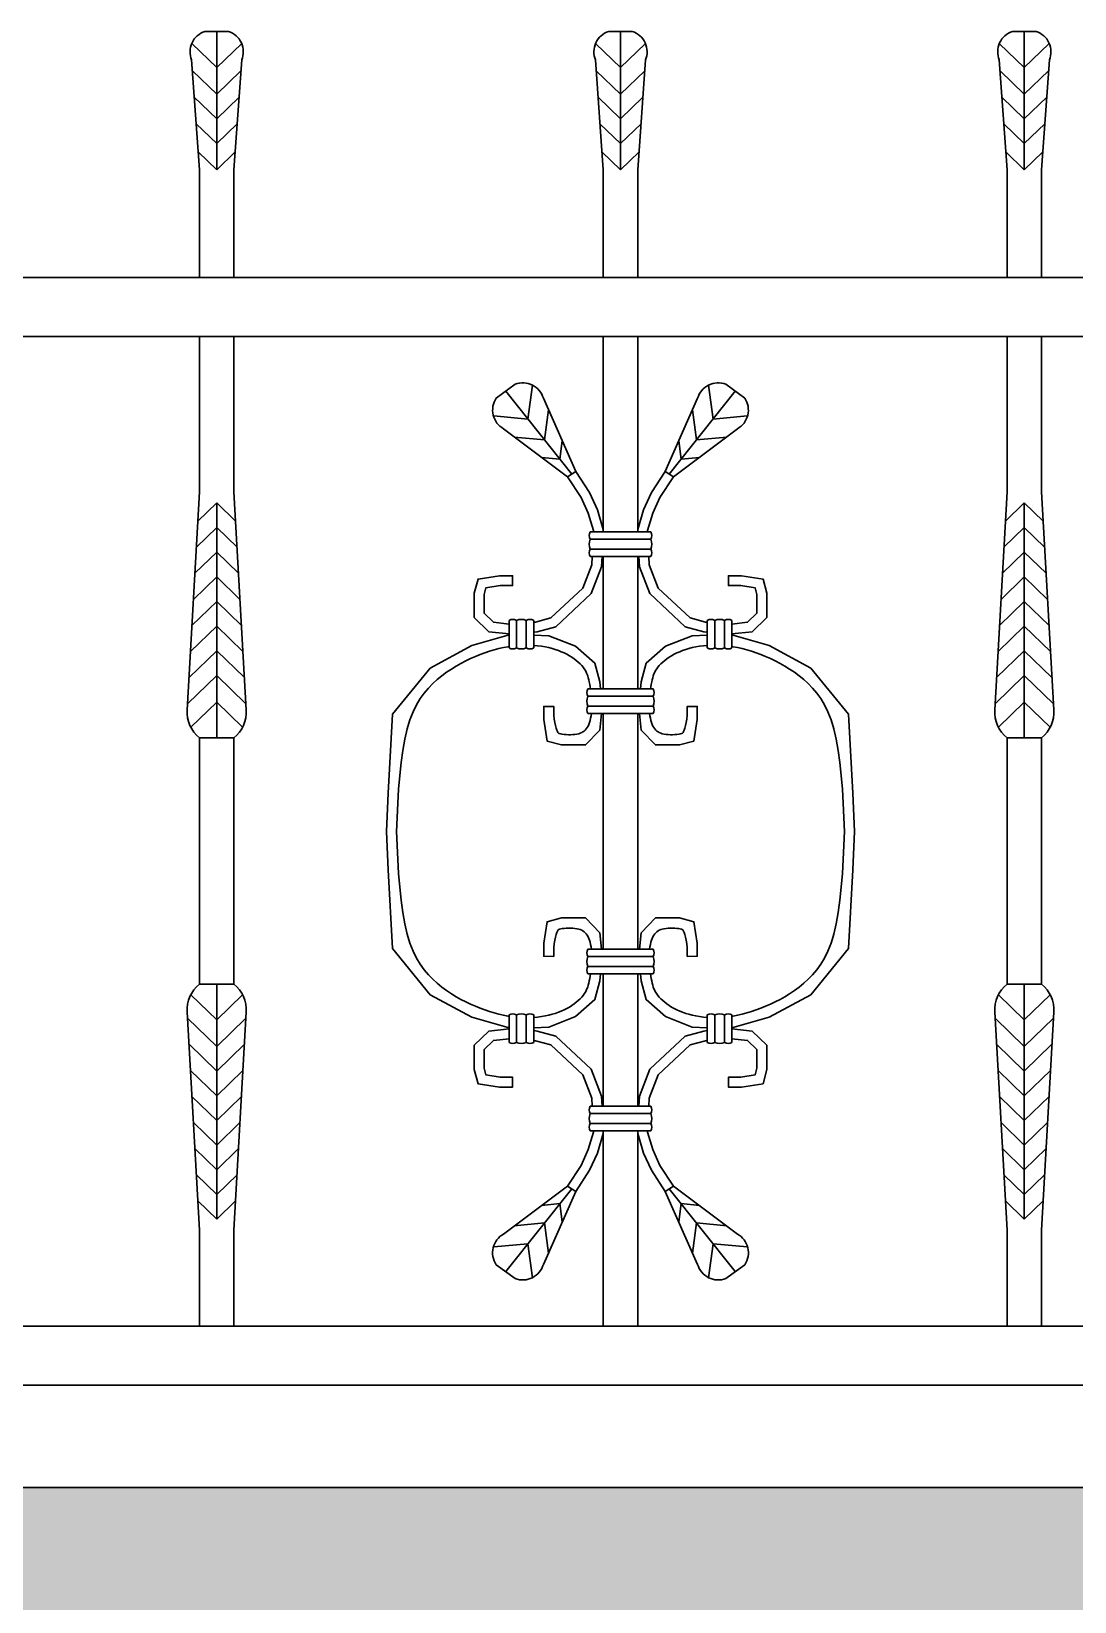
# Model space of a CAD drawing. Header units: metres. Extents: x 515 to 706, y -4 to 163.
# Drawn here: x 622.875 to 623.591, y 84.674 to 85.752 of the extents above; entities that cross this region are included whole.
import ezdxf

# ---------------------------------------------------------------- set-up
doc = ezdxf.new("R2010")
doc.units = ezdxf.units.M
doc.header["$MEASUREMENT"] = 0

msp = doc.modelspace()

# ---------------------------------------------------------------- hatches: boundary and pattern name
at = {"lineweight": 30}
h = msp.add_hatch(dxfattribs=at)
h.set_pattern_fill('AR-CONC', color=256, scale=0.000845287, style=0)
h.set_pattern_definition([(50, (590.1131, 72.95618), (0.1539983, -0.0134731), [0.0161027, -0.17712987]), (355, (590.1131, 72.95618), (-0.0297903, 0.1614977), [0.0128822, -0.1417039]), (100.451, (590.12593, 72.95506), (0.12420857, 0.14802384), [0.0136852, -0.15053714]), (46.1842, (590.1131, 72.99912), (0.2291396, -0.0355378), [0.024154, -0.2656948]), (96.6356, (590.1322, 72.99616), (0.2006747, 0.2091456), [0.0205278, -0.2258057]), (351.184, (590.1131, 72.99912), (0.200675, 0.2091452), [0.0193233, -0.2125558]), (21, (590.13456, 72.98839), (0.12815807, -0.0864437), [0.0161027, -0.17712987]), (326, (590.13456, 72.98839), (0.05224044, 0.1556917), [0.0128822, -0.1417039]), (71.4514, (590.14524, 72.98118), (0.18039816, 0.0692483), [0.0136852, -0.15053714]), (37.5, (590.113094, 72.95618), (0.002610756, 0.071473265), [0, -0.13998627, 0, -0.14385092, 0, -0.14224065]), (7.5, (590.113094, 72.95618), (0.05648178, 0.08468133), [0, -0.0820165, 0, -0.13676573, 0, -0.05421247]), (327.5, (590.065215, 72.95618), (0.11461295, -0.00484243), [0, -0.05367572, 0, -0.16746824, 0, -0.22221747]), (317.5, (590.04375, 72.95618), (0.12521165, 0.02149268), [0, -0.06977843, 0, -0.1112161, 0, -0.1578066])])
edge = h.paths.add_edge_path()
edge.add_line((625.61091, 84.58302), (625.61091, 84.75208))
edge.add_line((625.61091, 84.75208), (621.63806, 84.75208))
edge.add_arc((621.63806, 84.73517), 0.01691, 90, 180)
edge.add_line((621.62115, 84.73517), (621.62115, 84.59993))
edge.add_arc((621.63806, 84.59993), 0.01691, 180, 270)
edge.add_line((621.63806, 84.58302), (625.61091, 84.58302))

# ---------------------------------------------------------------- linework, layer by layer
for p, q in [((622.98518, 85.74359), (623.0021, 85.72723)), ((623.0021, 85.65703), (623.0021, 85.75208)), ((623.01902, 85.74359), (623.0021, 85.72723)), ((623.26243, 85.74359), (623.27935, 85.72723)), ((623.27935, 85.65703), (623.27935, 85.75208)), ((623.29627, 85.74359), (623.27935, 85.72723)), ((623.53968, 85.74359), (623.5566, 85.72723)), ((623.5566, 85.65703), (623.5566, 85.75208)), ((623.57352, 85.74359), (623.5566, 85.72723)), ((622.98541, 85.72507), (623.0021, 85.70894)), ((623.01878, 85.72507), (623.0021, 85.70894)), ((623.26267, 85.72507), (623.27935, 85.70894)), ((623.29603, 85.72507), (623.27935, 85.70894)), ((623.53992, 85.72507), (623.5566, 85.70894)), ((623.57328, 85.72507), (623.5566, 85.70894)), ((622.98671, 85.70688), (623.0021, 85.692)), ((623.01748, 85.70688), (623.0021, 85.692)), ((623.26396, 85.70688), (623.27935, 85.692)), ((623.29473, 85.70688), (623.27935, 85.692)), ((623.54122, 85.70688), (623.5566, 85.692)), ((623.57199, 85.70688), (623.5566, 85.692)), ((622.98801, 85.68868), (623.0021, 85.67506)), ((623.01618, 85.68868), (623.0021, 85.67506)), ((623.26526, 85.68868), (623.27935, 85.67506)), ((623.29344, 85.68868), (623.27935, 85.67506)), ((623.54251, 85.68868), (623.5566, 85.67506)), ((623.57069, 85.68868), (623.5566, 85.67506)), ((622.98939, 85.66932), (623.0021, 85.65703)), ((623.01481, 85.66932), (623.0021, 85.65703)), ((623.26664, 85.66932), (623.27935, 85.65703)), ((623.29206, 85.66932), (623.27935, 85.65703)), ((623.54389, 85.66932), (623.5566, 85.65703)), ((623.56931, 85.66932), (623.5566, 85.65703)), ((622.99026, 85.58302), (622.99026, 85.65703)), ((623.01393, 85.58302), (623.01393, 85.65703)), ((623.26752, 85.58302), (623.26752, 85.65703)), ((623.29118, 85.58302), (623.29118, 85.65703)), ((623.54477, 85.58302), (623.54477, 85.65703)), ((623.56844, 85.58302), (623.56844, 85.65703)), ((621.86434, 85.58302), (625.52612, 85.58302)), ((621.90491, 85.54245), (625.48555, 85.54245)), ((622.99026, 85.43594), (622.99026, 85.54245)), ((623.01393, 85.43594), (623.01393, 85.54245)), ((623.26752, 85.54245), (623.26752, 85.40833)), ((623.29118, 85.54245), (623.29118, 85.40833)), ((623.54477, 85.43594), (623.54477, 85.54245)), ((623.56844, 85.43594), (623.56844, 85.54245)), ((623.21883, 85.50915), (623.21579, 85.48581)), ((623.33987, 85.50915), (623.34291, 85.48581)), ((623.24586, 85.44806), (623.20052, 85.50498)), ((623.31284, 85.44806), (623.35818, 85.50498)), ((623.19237, 85.48806), (623.21579, 85.48581)), ((623.2299, 85.49225), (623.22719, 85.4715)), ((623.3288, 85.49225), (623.33151, 85.4715)), ((623.36633, 85.48806), (623.34291, 85.48581)), ((623.20636, 85.4735), (623.22719, 85.4715)), ((623.23939, 85.47086), (623.23775, 85.45825)), ((623.31931, 85.47086), (623.32095, 85.45825)), ((623.35234, 85.4735), (623.33151, 85.4715)), ((623.22508, 85.45947), (623.23775, 85.45825)), ((623.33362, 85.45947), (623.32095, 85.45825)), ((622.99026, 85.43594), (622.98187, 85.28614)), ((623.01393, 85.43594), (623.02232, 85.28614)), ((623.54477, 85.43594), (623.53638, 85.28614)), ((623.56844, 85.43594), (623.57683, 85.28614)), ((622.98913, 85.41573), (623.0021, 85.42827)), ((623.0021, 85.42827), (623.0021, 85.26688)), ((623.01506, 85.41573), (623.0021, 85.42827)), ((623.54364, 85.41573), (623.5566, 85.42827)), ((623.56957, 85.41573), (623.5566, 85.42827)), ((623.5566, 85.42827), (623.5566, 85.26688)), ((622.98813, 85.39782), (623.0021, 85.41133)), ((623.01606, 85.39782), (623.0021, 85.41133)), ((623.54263, 85.39782), (623.5566, 85.41133)), ((623.57057, 85.39782), (623.5566, 85.41133)), ((623.3001, 85.40833), (623.2586, 85.40833)), ((623.3001, 85.40326), (623.2586, 85.40326)), ((622.98712, 85.37992), (623.0021, 85.39439)), ((623.01707, 85.37992), (623.0021, 85.39439)), ((623.3001, 85.39649), (623.2586, 85.39649)), ((623.3001, 85.39142), (623.2586, 85.39142)), ((623.26752, 85.39142), (623.26752, 85.3005)), ((623.29118, 85.39142), (623.29118, 85.3005)), ((623.54163, 85.37992), (623.5566, 85.39439)), ((623.57158, 85.37992), (623.5566, 85.39439)), ((622.98612, 85.36201), (623.0021, 85.37745)), ((623.01807, 85.36201), (623.0021, 85.37745)), ((623.54063, 85.36201), (623.5566, 85.37745)), ((623.57258, 85.36201), (623.5566, 85.37745)), ((622.98512, 85.3441), (623.0021, 85.36052)), ((623.01907, 85.3441), (623.0021, 85.36052)), ((623.53963, 85.3441), (623.5566, 85.36052)), ((623.57358, 85.3441), (623.5566, 85.36052)), ((623.20283, 85.34757), (623.20283, 85.32865)), ((623.2079, 85.34757), (623.2079, 85.32865)), ((623.21466, 85.34757), (623.21466, 85.32865)), ((623.21974, 85.34757), (623.21974, 85.32865)), ((623.33896, 85.34757), (623.33896, 85.32865)), ((623.34403, 85.34757), (623.34403, 85.32865)), ((623.3508, 85.34757), (623.3508, 85.32865)), ((623.35587, 85.34757), (623.35587, 85.32865)), ((622.98411, 85.32619), (623.0021, 85.34358)), ((623.02008, 85.32619), (623.0021, 85.34358)), ((623.53862, 85.32619), (623.5566, 85.34358)), ((623.57458, 85.32619), (623.5566, 85.34358)), ((622.98311, 85.30828), (623.0021, 85.32664)), ((623.02108, 85.30828), (623.0021, 85.32664)), ((623.53762, 85.30828), (623.5566, 85.32664)), ((623.57559, 85.30828), (623.5566, 85.32664)), ((622.98211, 85.29037), (623.0021, 85.3097)), ((623.02208, 85.29037), (623.0021, 85.3097)), ((623.53662, 85.29037), (623.5566, 85.3097)), ((623.57659, 85.29037), (623.5566, 85.3097)), ((622.98431, 85.27421), (623.0021, 85.29141)), ((623.01988, 85.27421), (623.0021, 85.29141)), ((623.30179, 85.3005), (623.25691, 85.3005)), ((623.30179, 85.29542), (623.25691, 85.29542)), ((623.53882, 85.27421), (623.5566, 85.29141)), ((623.57439, 85.27421), (623.5566, 85.29141)), ((623.30179, 85.28866), (623.25691, 85.28866)), ((623.30179, 85.28359), (623.25691, 85.28359)), ((623.26752, 85.28359), (623.26752, 85.12169)), ((623.29118, 85.28359), (623.29118, 85.12169)), ((622.99026, 85.26688), (622.99026, 85.09783)), ((622.99026, 85.26688), (623.01393, 85.26688)), ((623.01393, 85.26688), (623.01393, 85.09783)), ((623.54477, 85.26688), (623.54477, 85.09783)), ((623.56844, 85.26688), (623.54477, 85.26688)), ((623.56844, 85.26688), (623.56844, 85.09783)), ((623.30179, 85.12169), (623.25691, 85.12169)), ((623.30179, 85.11662), (623.25691, 85.11662)), ((623.30179, 85.10986), (623.25691, 85.10986)), ((623.01393, 85.09783), (622.99026, 85.09783)), ((623.0021, 84.93644), (623.0021, 85.09783)), ((623.30179, 85.10479), (623.25691, 85.10479)), ((623.26752, 85.10479), (623.26752, 85.01386)), ((623.29118, 85.10479), (623.29118, 85.01386)), ((623.54477, 85.09783), (623.56844, 85.09783)), ((623.5566, 84.93644), (623.5566, 85.09783)), ((622.98431, 85.0905), (623.0021, 85.07331)), ((623.01988, 85.0905), (623.0021, 85.07331)), ((623.53882, 85.0905), (623.5566, 85.07331)), ((623.57439, 85.0905), (623.5566, 85.07331)), ((622.99026, 84.92877), (622.98187, 85.07857)), ((623.01393, 84.92877), (623.02232, 85.07857)), ((623.20283, 85.05772), (623.20283, 85.07664)), ((623.2079, 85.05772), (623.2079, 85.07664)), ((623.21466, 85.05772), (623.21466, 85.07664)), ((623.21974, 85.05772), (623.21974, 85.07664)), ((623.33896, 85.05772), (623.33896, 85.07664)), ((623.34403, 85.05772), (623.34403, 85.07664)), ((623.3508, 85.05772), (623.3508, 85.07664)), ((623.35587, 85.05772), (623.35587, 85.07664)), ((623.54477, 84.92877), (623.53638, 85.07857)), ((623.56844, 84.92877), (623.57683, 85.07857)), ((622.98211, 85.07434), (623.0021, 85.05501)), ((623.02208, 85.07434), (623.0021, 85.05501)), ((623.53662, 85.07434), (623.5566, 85.05501)), ((623.57659, 85.07434), (623.5566, 85.05501)), ((622.98311, 85.05643), (623.0021, 85.03807)), ((623.02108, 85.05643), (623.0021, 85.03807)), ((623.53762, 85.05643), (623.5566, 85.03807)), ((623.57559, 85.05643), (623.5566, 85.03807)), ((622.98411, 85.03852), (623.0021, 85.02113)), ((623.02008, 85.03852), (623.0021, 85.02113)), ((623.53862, 85.03852), (623.5566, 85.02113)), ((623.57458, 85.03852), (623.5566, 85.02113)), ((622.98512, 85.02061), (623.0021, 85.0042)), ((623.01907, 85.02061), (623.0021, 85.0042)), ((623.3001, 85.01386), (623.2586, 85.01386)), ((623.53963, 85.02061), (623.5566, 85.0042)), ((623.57358, 85.02061), (623.5566, 85.0042)), ((622.98612, 85.0027), (623.0021, 84.98726)), ((623.01807, 85.0027), (623.0021, 84.98726)), ((623.3001, 85.00879), (623.2586, 85.00879)), ((623.3001, 85.00203), (623.2586, 85.00203)), ((623.54063, 85.0027), (623.5566, 84.98726)), ((623.57258, 85.0027), (623.5566, 84.98726)), ((623.3001, 84.99696), (623.2586, 84.99696)), ((623.26752, 84.86284), (623.26752, 84.99696)), ((623.29118, 84.86284), (623.29118, 84.99696)), ((622.98712, 84.9848), (623.0021, 84.97032)), ((623.01707, 84.9848), (623.0021, 84.97032)), ((623.54163, 84.9848), (623.5566, 84.97032)), ((623.57158, 84.9848), (623.5566, 84.97032)), ((622.98813, 84.96689), (623.0021, 84.95338)), ((623.01606, 84.96689), (623.0021, 84.95338)), ((623.54263, 84.96689), (623.5566, 84.95338)), ((623.57057, 84.96689), (623.5566, 84.95338)), ((623.24586, 84.95722), (623.20052, 84.9003)), ((623.31284, 84.95722), (623.35818, 84.9003)), ((622.98913, 84.94898), (623.0021, 84.93644)), ((623.01506, 84.94898), (623.0021, 84.93644)), ((623.22508, 84.94582), (623.23775, 84.94704)), ((623.23939, 84.93442), (623.23775, 84.94704)), ((623.31931, 84.93442), (623.32095, 84.94704)), ((623.33362, 84.94582), (623.32095, 84.94704)), ((623.54364, 84.94898), (623.5566, 84.93644)), ((623.56957, 84.94898), (623.5566, 84.93644)), ((622.99026, 84.92877), (622.99026, 84.86284)), ((623.01393, 84.92877), (623.01393, 84.86284)), ((623.20636, 84.93178), (623.22719, 84.93379)), ((623.2299, 84.91304), (623.22719, 84.93379)), ((623.3288, 84.91304), (623.33151, 84.93379)), ((623.35234, 84.93178), (623.33151, 84.93379)), ((623.54477, 84.92877), (623.54477, 84.86284)), ((623.56844, 84.92877), (623.56844, 84.86284)), ((623.19237, 84.91722), (623.21579, 84.91948)), ((623.21883, 84.89614), (623.21579, 84.91948)), ((623.33987, 84.89614), (623.34291, 84.91948)), ((623.36633, 84.91722), (623.34291, 84.91948)), ((621.90491, 84.86284), (625.48555, 84.86284)), ((621.86434, 84.82226), (625.52612, 84.82226)), ((621.63806, 84.75208), (625.61091, 84.75208))]:
    msp.add_line(p, q, dxfattribs=at)
for points in [[(622.99026, 85.65703), (622.98489, 85.73244, -0.4353511), (622.99401, 85.75208), (623.01018, 85.75208, -0.4353511), (623.0193, 85.73244), (623.01393, 85.65703)], [(623.26752, 85.65703), (623.26214, 85.73244, -0.4353511), (623.27126, 85.75208), (623.28743, 85.75208, -0.4353511), (623.29656, 85.73244), (623.29118, 85.65703)], [(623.54477, 85.65703), (623.5394, 85.73244, -0.4353511), (623.54852, 85.75208), (623.56469, 85.75208, -0.4353511), (623.57381, 85.73244), (623.56844, 85.65703)]]:
    msp.add_lwpolyline(points, format="xyb", dxfattribs=at)
for points in [[(623.2487, 85.4499), (623.22641, 85.50009, 0.4353511), (623.20704, 85.50977), (623.19399, 85.5002, 0.4353511), (623.19909, 85.47916), (623.24303, 85.44622)], [(623.31, 85.4499), (623.33229, 85.50009, -0.4353511), (623.35166, 85.50977), (623.36471, 85.5002, -0.4353511), (623.35961, 85.47916), (623.31567, 85.44622)], [(623.2487, 84.95538), (623.22641, 84.90519, -0.4353511), (623.20704, 84.89552), (623.19399, 84.90508, -0.4353511), (623.19909, 84.92613), (623.24303, 84.95907)], [(623.31, 84.95538), (623.33229, 84.90519, 0.4353511), (623.35166, 84.89552), (623.36471, 84.90508, 0.4353511), (623.35961, 84.92613), (623.31567, 84.95907)]]:
    msp.add_lwpolyline(points, format="xyb", close=True, dxfattribs=at)
for points in [[(623.26067, 85.40833), (623.26071, 85.4092), (623.25721, 85.42121), (623.25223, 85.43205), (623.24303, 85.44622)], [(623.26744, 85.40833), (623.26752, 85.41002), (623.26356, 85.42358), (623.25817, 85.43532), (623.2487, 85.4499)], [(623.29126, 85.40833), (623.29118, 85.41002), (623.29514, 85.42358), (623.30053, 85.43532), (623.31, 85.4499)], [(623.29803, 85.40833), (623.29799, 85.4092), (623.30149, 85.42121), (623.30647, 85.43205), (623.31567, 85.44622)], [(623.21974, 85.33948), (623.22218, 85.33977), (623.23498, 85.34316), (623.25923, 85.36593), (623.26639, 85.38439), (623.2667, 85.39142)], [(623.21974, 85.34629), (623.22091, 85.34643), (623.2316, 85.34926), (623.25348, 85.36981), (623.25968, 85.3858), (623.25993, 85.39142)], [(623.33896, 85.33948), (623.33652, 85.33977), (623.32372, 85.34316), (623.29947, 85.36593), (623.29231, 85.38439), (623.292, 85.39142)], [(623.33896, 85.34629), (623.33779, 85.34643), (623.3271, 85.34926), (623.30522, 85.36981), (623.29902, 85.3858), (623.29877, 85.39142)], [(623.20283, 85.34507), (623.19207, 85.34625), (623.18564, 85.35244), (623.18564, 85.36526), (623.1869, 85.36993), (623.19671, 85.37145), (623.20523, 85.37145), (623.20523, 85.37821), (623.1962, 85.37821), (623.18151, 85.37595), (623.17888, 85.36615), (623.17888, 85.34957), (623.18904, 85.33977), (623.20283, 85.33827)], [(623.35587, 85.34507), (623.36663, 85.34625), (623.37306, 85.35244), (623.37306, 85.36526), (623.3718, 85.36993), (623.36198, 85.37145), (623.35347, 85.37145), (623.35347, 85.37821), (623.3625, 85.37821), (623.37719, 85.37595), (623.37982, 85.36615), (623.37982, 85.34957), (623.36966, 85.33977), (623.35587, 85.33827)], [(623.20283, 85.33766), (623.17734, 85.33023), (623.1487, 85.31479), (623.1227, 85.28316), (623.11977, 85.22894), (623.11875, 85.20264), (623.11977, 85.17634), (623.1227, 85.12212), (623.1487, 85.0905), (623.17734, 85.07506), (623.20283, 85.06763)], [(623.26572, 85.3005), (623.26514, 85.30538), (623.26175, 85.31818), (623.24856, 85.32985), (623.2301, 85.337), (623.21974, 85.33746)], [(623.29298, 85.3005), (623.29356, 85.30538), (623.29695, 85.31818), (623.31014, 85.32985), (623.3286, 85.337), (623.33896, 85.33746)], [(623.35587, 85.33766), (623.38136, 85.33023), (623.40999, 85.31479), (623.43599, 85.28316), (623.43893, 85.22894), (623.43995, 85.20264), (623.43893, 85.17634), (623.43599, 85.12212), (623.40999, 85.0905), (623.38136, 85.07506), (623.35587, 85.06763)], [(623.1255, 85.20236), (623.12591, 85.21222), (623.1264, 85.222), (623.127, 85.23161), (623.12774, 85.24094), (623.12867, 85.24988), (623.12981, 85.2583), (623.13119, 85.26609), (623.13284, 85.27311), (623.13475, 85.27932), (623.13692, 85.28479), (623.1393, 85.28961), (623.14186, 85.29388), (623.14459, 85.29767), (623.14746, 85.30107), (623.15046, 85.30415), (623.15357, 85.30697), (623.15674, 85.30958), (623.15996, 85.31198), (623.16321, 85.31417), (623.16648, 85.31618), (623.16977, 85.31803), (623.17307, 85.31973), (623.17639, 85.32129), (623.1797, 85.32273), (623.183, 85.32406), (623.18627, 85.32528), (623.1895, 85.32636), (623.19269, 85.32733), (623.19585, 85.32817), (623.19896, 85.32888), (623.20204, 85.32947), (623.20283, 85.32958)], [(623.21974, 85.33035), (623.22246, 85.33011), (623.22511, 85.32978), (623.22765, 85.32935), (623.23008, 85.32885), (623.2324, 85.32826), (623.2346, 85.3276), (623.23671, 85.32687), (623.23872, 85.32607), (623.24063, 85.3252), (623.24247, 85.32428), (623.24422, 85.32328), (623.2459, 85.32224), (623.24748, 85.32114), (623.24897, 85.32001), (623.25034, 85.31885), (623.25159, 85.31767), (623.2527, 85.3165), (623.25368, 85.31534), (623.25451, 85.3142), (623.25522, 85.31307), (623.25582, 85.31193), (623.25634, 85.31075), (623.25681, 85.30951), (623.25722, 85.30818), (623.25759, 85.30677), (623.25793, 85.30526), (623.25824, 85.30364), (623.25853, 85.30196), (623.25876, 85.3005)], [(623.33896, 85.33035), (623.33624, 85.33011), (623.33359, 85.32978), (623.33105, 85.32935), (623.32862, 85.32885), (623.3263, 85.32826), (623.3241, 85.3276), (623.32199, 85.32687), (623.31998, 85.32607), (623.31806, 85.3252), (623.31623, 85.32428), (623.31448, 85.32328), (623.3128, 85.32224), (623.31121, 85.32114), (623.30973, 85.32001), (623.30836, 85.31885), (623.30711, 85.31767), (623.306, 85.3165), (623.30502, 85.31534), (623.30419, 85.3142), (623.30348, 85.31307), (623.30288, 85.31193), (623.30235, 85.31075), (623.30189, 85.30951), (623.30148, 85.30818), (623.30111, 85.30677), (623.30077, 85.30526), (623.30046, 85.30364), (623.30016, 85.30196), (623.29994, 85.3005)], [(623.4332, 85.20236), (623.43279, 85.21222), (623.4323, 85.222), (623.4317, 85.23161), (623.43096, 85.24094), (623.43003, 85.24988), (623.42889, 85.2583), (623.42751, 85.26609), (623.42586, 85.27311), (623.42395, 85.27932), (623.42178, 85.28479), (623.4194, 85.28961), (623.41684, 85.29388), (623.41411, 85.29767), (623.41124, 85.30107), (623.40824, 85.30415), (623.40513, 85.30697), (623.40195, 85.30958), (623.39874, 85.31198), (623.39549, 85.31417), (623.39222, 85.31618), (623.38893, 85.31803), (623.38563, 85.31973), (623.38231, 85.32129), (623.37899, 85.32273), (623.37569, 85.32406), (623.37243, 85.32528), (623.3692, 85.32636), (623.36601, 85.32733), (623.36285, 85.32817), (623.35973, 85.32888), (623.35666, 85.32947), (623.35587, 85.32958)], [(623.25935, 85.28359), (623.25915, 85.28202), (623.25886, 85.28035), (623.2585, 85.27879), (623.25808, 85.27737), (623.2576, 85.27609), (623.25706, 85.27496), (623.25646, 85.27395), (623.25581, 85.27306), (623.25512, 85.27228), (623.25437, 85.2716), (623.25358, 85.27101), (623.25272, 85.27051), (623.25177, 85.27009), (623.25069, 85.26973), (623.24945, 85.26944), (623.24808, 85.26923), (623.24662, 85.26909), (623.2451, 85.26904), (623.24356, 85.26905), (623.24204, 85.26912), (623.24058, 85.26924), (623.23929, 85.2694), (623.23828, 85.26958), (623.23756, 85.26977), (623.2371, 85.26995), (623.23683, 85.27011), (623.23662, 85.27028), (623.23636, 85.27058), (623.236, 85.27116), (623.23555, 85.27214), (623.23507, 85.27354), (623.23462, 85.27531), (623.23422, 85.27742), (623.2339, 85.27982), (623.23366, 85.28247), (623.23352, 85.28535), (623.23347, 85.28854), (623.22671, 85.28843), (623.22671, 85.2794), (623.22897, 85.26471), (623.23876, 85.26208), (623.25534, 85.26208), (623.26514, 85.27224), (623.26638, 85.28359)], [(623.29935, 85.28359), (623.29955, 85.28202), (623.29984, 85.28035), (623.3002, 85.27879), (623.30062, 85.27737), (623.3011, 85.27609), (623.30164, 85.27496), (623.30224, 85.27395), (623.30289, 85.27306), (623.30358, 85.27228), (623.30433, 85.2716), (623.30512, 85.27101), (623.30598, 85.27051), (623.30693, 85.27009), (623.30801, 85.26973), (623.30925, 85.26944), (623.31062, 85.26923), (623.31208, 85.26909), (623.3136, 85.26904), (623.31514, 85.26905), (623.31666, 85.26912), (623.31812, 85.26924), (623.31941, 85.2694), (623.32042, 85.26958), (623.32114, 85.26977), (623.3216, 85.26995), (623.32187, 85.27011), (623.32208, 85.27028), (623.32234, 85.27058), (623.3227, 85.27116), (623.32315, 85.27214), (623.32363, 85.27354), (623.32408, 85.27531), (623.32448, 85.27742), (623.3248, 85.27982), (623.32504, 85.28247), (623.32518, 85.28535), (623.32523, 85.28854), (623.33199, 85.28843), (623.33199, 85.2794), (623.32973, 85.26471), (623.31994, 85.26208), (623.30336, 85.26208), (623.29356, 85.27224), (623.29232, 85.28359)], [(623.20283, 85.0757), (623.20204, 85.07582), (623.19896, 85.0764), (623.19585, 85.07712), (623.19269, 85.07796), (623.1895, 85.07892), (623.18627, 85.08001), (623.183, 85.08122), (623.1797, 85.08255), (623.17639, 85.08399), (623.17307, 85.08556), (623.16977, 85.08725), (623.16648, 85.0891), (623.16321, 85.09111), (623.15996, 85.09331), (623.15674, 85.0957), (623.15357, 85.09831), (623.15046, 85.10114), (623.14746, 85.10422), (623.14459, 85.10761), (623.14186, 85.1114), (623.1393, 85.11567), (623.13692, 85.1205), (623.13475, 85.12597), (623.13284, 85.13218), (623.13119, 85.1392), (623.12981, 85.14698), (623.12867, 85.1554), (623.12774, 85.16434), (623.127, 85.17367), (623.1264, 85.18329), (623.12591, 85.19307), (623.1255, 85.20292)], [(623.35587, 85.0757), (623.35666, 85.07582), (623.35973, 85.0764), (623.36285, 85.07712), (623.36601, 85.07796), (623.3692, 85.07892), (623.37243, 85.08001), (623.37569, 85.08122), (623.37899, 85.08255), (623.38231, 85.08399), (623.38563, 85.08556), (623.38893, 85.08725), (623.39222, 85.0891), (623.39549, 85.09111), (623.39874, 85.09331), (623.40195, 85.0957), (623.40513, 85.09831), (623.40824, 85.10114), (623.41124, 85.10422), (623.41411, 85.10761), (623.41684, 85.1114), (623.4194, 85.11567), (623.42178, 85.1205), (623.42395, 85.12597), (623.42586, 85.13218), (623.42751, 85.1392), (623.42889, 85.14698), (623.43003, 85.1554), (623.43096, 85.16434), (623.4317, 85.17367), (623.4323, 85.18329), (623.43279, 85.19307), (623.4332, 85.20292)], [(623.26638, 85.12169), (623.26514, 85.13304), (623.25534, 85.14321), (623.23876, 85.14321), (623.22897, 85.14057), (623.22671, 85.12589), (623.22671, 85.11685), (623.23347, 85.11674), (623.23352, 85.11993), (623.23366, 85.12282), (623.2339, 85.12547), (623.23422, 85.12787), (623.23462, 85.12997), (623.23507, 85.13175), (623.23555, 85.13315), (623.236, 85.13412), (623.23636, 85.1347), (623.23662, 85.135), (623.23683, 85.13518), (623.2371, 85.13533), (623.23756, 85.13551), (623.23828, 85.13571), (623.23929, 85.13589), (623.24058, 85.13604), (623.24204, 85.13616), (623.24356, 85.13624), (623.2451, 85.13625), (623.24662, 85.13619), (623.24808, 85.13606), (623.24945, 85.13584), (623.25069, 85.13555), (623.25177, 85.1352), (623.25272, 85.13478), (623.25358, 85.13427), (623.25437, 85.13369), (623.25512, 85.13301), (623.25581, 85.13223), (623.25646, 85.13134), (623.25706, 85.13033), (623.2576, 85.12919), (623.25808, 85.12792), (623.2585, 85.12649), (623.25886, 85.12493), (623.25915, 85.12327), (623.25935, 85.12169)], [(623.29232, 85.12169), (623.29356, 85.13304), (623.30336, 85.14321), (623.31994, 85.14321), (623.32973, 85.14057), (623.33199, 85.12589), (623.33199, 85.11685), (623.32523, 85.11674), (623.32518, 85.11993), (623.32504, 85.12282), (623.3248, 85.12547), (623.32448, 85.12787), (623.32408, 85.12997), (623.32363, 85.13175), (623.32315, 85.13315), (623.3227, 85.13412), (623.32234, 85.1347), (623.32208, 85.135), (623.32187, 85.13518), (623.3216, 85.13533), (623.32114, 85.13551), (623.32042, 85.13571), (623.31941, 85.13589), (623.31812, 85.13604), (623.31666, 85.13616), (623.31514, 85.13624), (623.3136, 85.13625), (623.31208, 85.13619), (623.31062, 85.13606), (623.30925, 85.13584), (623.30801, 85.13555), (623.30693, 85.1352), (623.30598, 85.13478), (623.30512, 85.13427), (623.30433, 85.13369), (623.30358, 85.13301), (623.30289, 85.13223), (623.30224, 85.13134), (623.30164, 85.13033), (623.3011, 85.12919), (623.30062, 85.12792), (623.3002, 85.12649), (623.29984, 85.12493), (623.29955, 85.12327), (623.29935, 85.12169)], [(623.25876, 85.10479), (623.25853, 85.10333), (623.25824, 85.10164), (623.25793, 85.10003), (623.25759, 85.09851), (623.25722, 85.0971), (623.25681, 85.09578), (623.25634, 85.09453), (623.25582, 85.09335), (623.25522, 85.09221), (623.25451, 85.09109), (623.25368, 85.08995), (623.2527, 85.08879), (623.25159, 85.08761), (623.25034, 85.08644), (623.24897, 85.08528), (623.24748, 85.08414), (623.2459, 85.08305), (623.24422, 85.082), (623.24247, 85.08101), (623.24063, 85.08008), (623.23872, 85.07921), (623.23671, 85.07842), (623.2346, 85.07768), (623.2324, 85.07702), (623.23008, 85.07644), (623.22765, 85.07593), (623.22511, 85.07551), (623.22246, 85.07517), (623.21974, 85.07493)], [(623.21974, 85.06782), (623.2301, 85.06828), (623.24856, 85.07543), (623.26175, 85.08711), (623.26514, 85.09991), (623.26572, 85.10479)], [(623.33896, 85.06782), (623.3286, 85.06828), (623.31014, 85.07543), (623.29695, 85.08711), (623.29356, 85.09991), (623.29298, 85.10479)], [(623.29994, 85.10479), (623.30016, 85.10333), (623.30046, 85.10164), (623.30077, 85.10003), (623.30111, 85.09851), (623.30148, 85.0971), (623.30189, 85.09578), (623.30235, 85.09453), (623.30288, 85.09335), (623.30348, 85.09221), (623.30419, 85.09109), (623.30502, 85.08995), (623.306, 85.08879), (623.30711, 85.08761), (623.30836, 85.08644), (623.30973, 85.08528), (623.31121, 85.08414), (623.3128, 85.08305), (623.31448, 85.082), (623.31623, 85.08101), (623.31806, 85.08008), (623.31998, 85.07921), (623.32199, 85.07842), (623.3241, 85.07768), (623.3263, 85.07702), (623.32862, 85.07644), (623.33105, 85.07593), (623.33359, 85.07551), (623.33624, 85.07517), (623.33896, 85.07493)], [(623.20283, 85.06021), (623.19207, 85.05904), (623.18564, 85.05284), (623.18564, 85.04003), (623.1869, 85.03535), (623.19671, 85.03384), (623.20523, 85.03384), (623.20523, 85.02708), (623.1962, 85.02708), (623.18151, 85.02934), (623.17888, 85.03914), (623.17888, 85.05572), (623.18904, 85.06551), (623.20283, 85.06701)], [(623.21974, 85.0658), (623.22218, 85.06551), (623.23498, 85.06212), (623.25923, 85.03935), (623.26639, 85.02089), (623.2667, 85.01386)], [(623.33896, 85.0658), (623.33652, 85.06551), (623.32372, 85.06212), (623.29947, 85.03935), (623.29231, 85.02089), (623.292, 85.01386)], [(623.35587, 85.06021), (623.36663, 85.05904), (623.37306, 85.05284), (623.37306, 85.04003), (623.3718, 85.03535), (623.36198, 85.03384), (623.35347, 85.03384), (623.35347, 85.02708), (623.3625, 85.02708), (623.37719, 85.02934), (623.37982, 85.03914), (623.37982, 85.05572), (623.36966, 85.06551), (623.35587, 85.06701)], [(623.21974, 85.05899), (623.22091, 85.05885), (623.2316, 85.05602), (623.25348, 85.03548), (623.25968, 85.01948), (623.25993, 85.01386)], [(623.33896, 85.05899), (623.33779, 85.05885), (623.3271, 85.05602), (623.30522, 85.03548), (623.29902, 85.01948), (623.29877, 85.01386)], [(623.26067, 84.99696), (623.26071, 84.99609), (623.25721, 84.98407), (623.25223, 84.97323), (623.24303, 84.95907)], [(623.26744, 84.99696), (623.26752, 84.99527), (623.26356, 84.9817), (623.25817, 84.96996), (623.2487, 84.95538)], [(623.29126, 84.99696), (623.29118, 84.99527), (623.29514, 84.9817), (623.30053, 84.96996), (623.31, 84.95538)], [(623.29803, 84.99696), (623.29799, 84.99609), (623.30149, 84.98407), (623.30647, 84.97323), (623.31567, 84.95907)]]:
    msp.add_lwpolyline(points, dxfattribs=at)
for centre, radius, start, end in [((623.26295, 85.40579), 0.00504, 149.77678, 210.22322), ((623.2666, 85.39987), 0.00869, 157.10166, 202.89834), ((623.29575, 85.40579), 0.00504, 329.77678, 30.22322), ((623.2921, 85.39987), 0.00869, 337.10166, 22.89834), ((623.26295, 85.39396), 0.00504, 149.77678, 210.22322), ((623.29575, 85.39396), 0.00504, 329.77678, 30.22322), ((623.20537, 85.34322), 0.00504, 59.77678, 120.22322), ((623.21128, 85.33956), 0.00869, 67.10166, 112.89834), ((623.2172, 85.34322), 0.00504, 59.77678, 120.22322), ((623.3415, 85.34322), 0.00504, 59.77678, 120.22322), ((623.34742, 85.33956), 0.00869, 67.10166, 112.89834), ((623.35333, 85.34322), 0.00504, 59.77678, 120.22322), ((623.20537, 85.333), 0.00504, 239.77678, 300.22322), ((623.21128, 85.33665), 0.00869, 247.10166, 292.89834), ((623.2172, 85.333), 0.00504, 239.77678, 300.22322), ((623.3415, 85.333), 0.00504, 239.77678, 300.22322), ((623.34742, 85.33665), 0.00869, 247.10166, 292.89834), ((623.35333, 85.333), 0.00504, 239.77678, 300.22322), ((623.26126, 85.29796), 0.00504, 149.77678, 210.22322), ((623.26491, 85.29204), 0.00869, 157.10166, 202.89834), ((623.29744, 85.29796), 0.00504, 329.77678, 30.22322), ((623.29379, 85.29204), 0.00869, 337.10166, 22.89834), ((623.00454, 85.28456), 0.02272, 176.01776, 231.0717), ((622.99965, 85.28456), 0.02272, 308.9283, 3.98224), ((623.26126, 85.28613), 0.00504, 149.77678, 210.22322), ((623.29744, 85.28613), 0.00504, 329.77678, 30.22322), ((623.55905, 85.28456), 0.02272, 176.01776, 231.0717), ((623.55416, 85.28456), 0.02272, 308.9283, 3.98224), ((623.26126, 85.11916), 0.00504, 149.77678, 210.22322), ((623.29744, 85.11916), 0.00504, 329.77678, 30.22322), ((623.26491, 85.11324), 0.00869, 157.10166, 202.89834), ((623.26126, 85.10732), 0.00504, 149.77678, 210.22322), ((623.29379, 85.11324), 0.00869, 337.10166, 22.89834), ((623.29744, 85.10732), 0.00504, 329.77678, 30.22322), ((623.00454, 85.08015), 0.02272, 128.9283, 183.98224), ((622.99965, 85.08015), 0.02272, 356.01776, 51.0717), ((623.55905, 85.08015), 0.02272, 128.9283, 183.98224), ((623.55416, 85.08015), 0.02272, 356.01776, 51.0717), ((623.20537, 85.07229), 0.00504, 59.77678, 120.22322), ((623.21128, 85.06863), 0.00869, 67.10166, 112.89834), ((623.2172, 85.07229), 0.00504, 59.77678, 120.22322), ((623.3415, 85.07229), 0.00504, 59.77678, 120.22322), ((623.34742, 85.06863), 0.00869, 67.10166, 112.89834), ((623.35333, 85.07229), 0.00504, 59.77678, 120.22322), ((623.20537, 85.06207), 0.00504, 239.77678, 300.22322), ((623.21128, 85.06572), 0.00869, 247.10166, 292.89834), ((623.2172, 85.06207), 0.00504, 239.77678, 300.22322), ((623.3415, 85.06207), 0.00504, 239.77678, 300.22322), ((623.34742, 85.06572), 0.00869, 247.10166, 292.89834), ((623.35333, 85.06207), 0.00504, 239.77678, 300.22322), ((623.26295, 85.01133), 0.00504, 149.77678, 210.22322), ((623.29575, 85.01133), 0.00504, 329.77678, 30.22322), ((623.2666, 85.00541), 0.00869, 157.10166, 202.89834), ((623.26295, 84.99949), 0.00504, 149.77678, 210.22322), ((623.2921, 85.00541), 0.00869, 337.10166, 22.89834), ((623.29575, 84.99949), 0.00504, 329.77678, 30.22322)]:
    msp.add_arc(centre, radius, start, end, dxfattribs=at)

doc.saveas('drawing.dxf')
